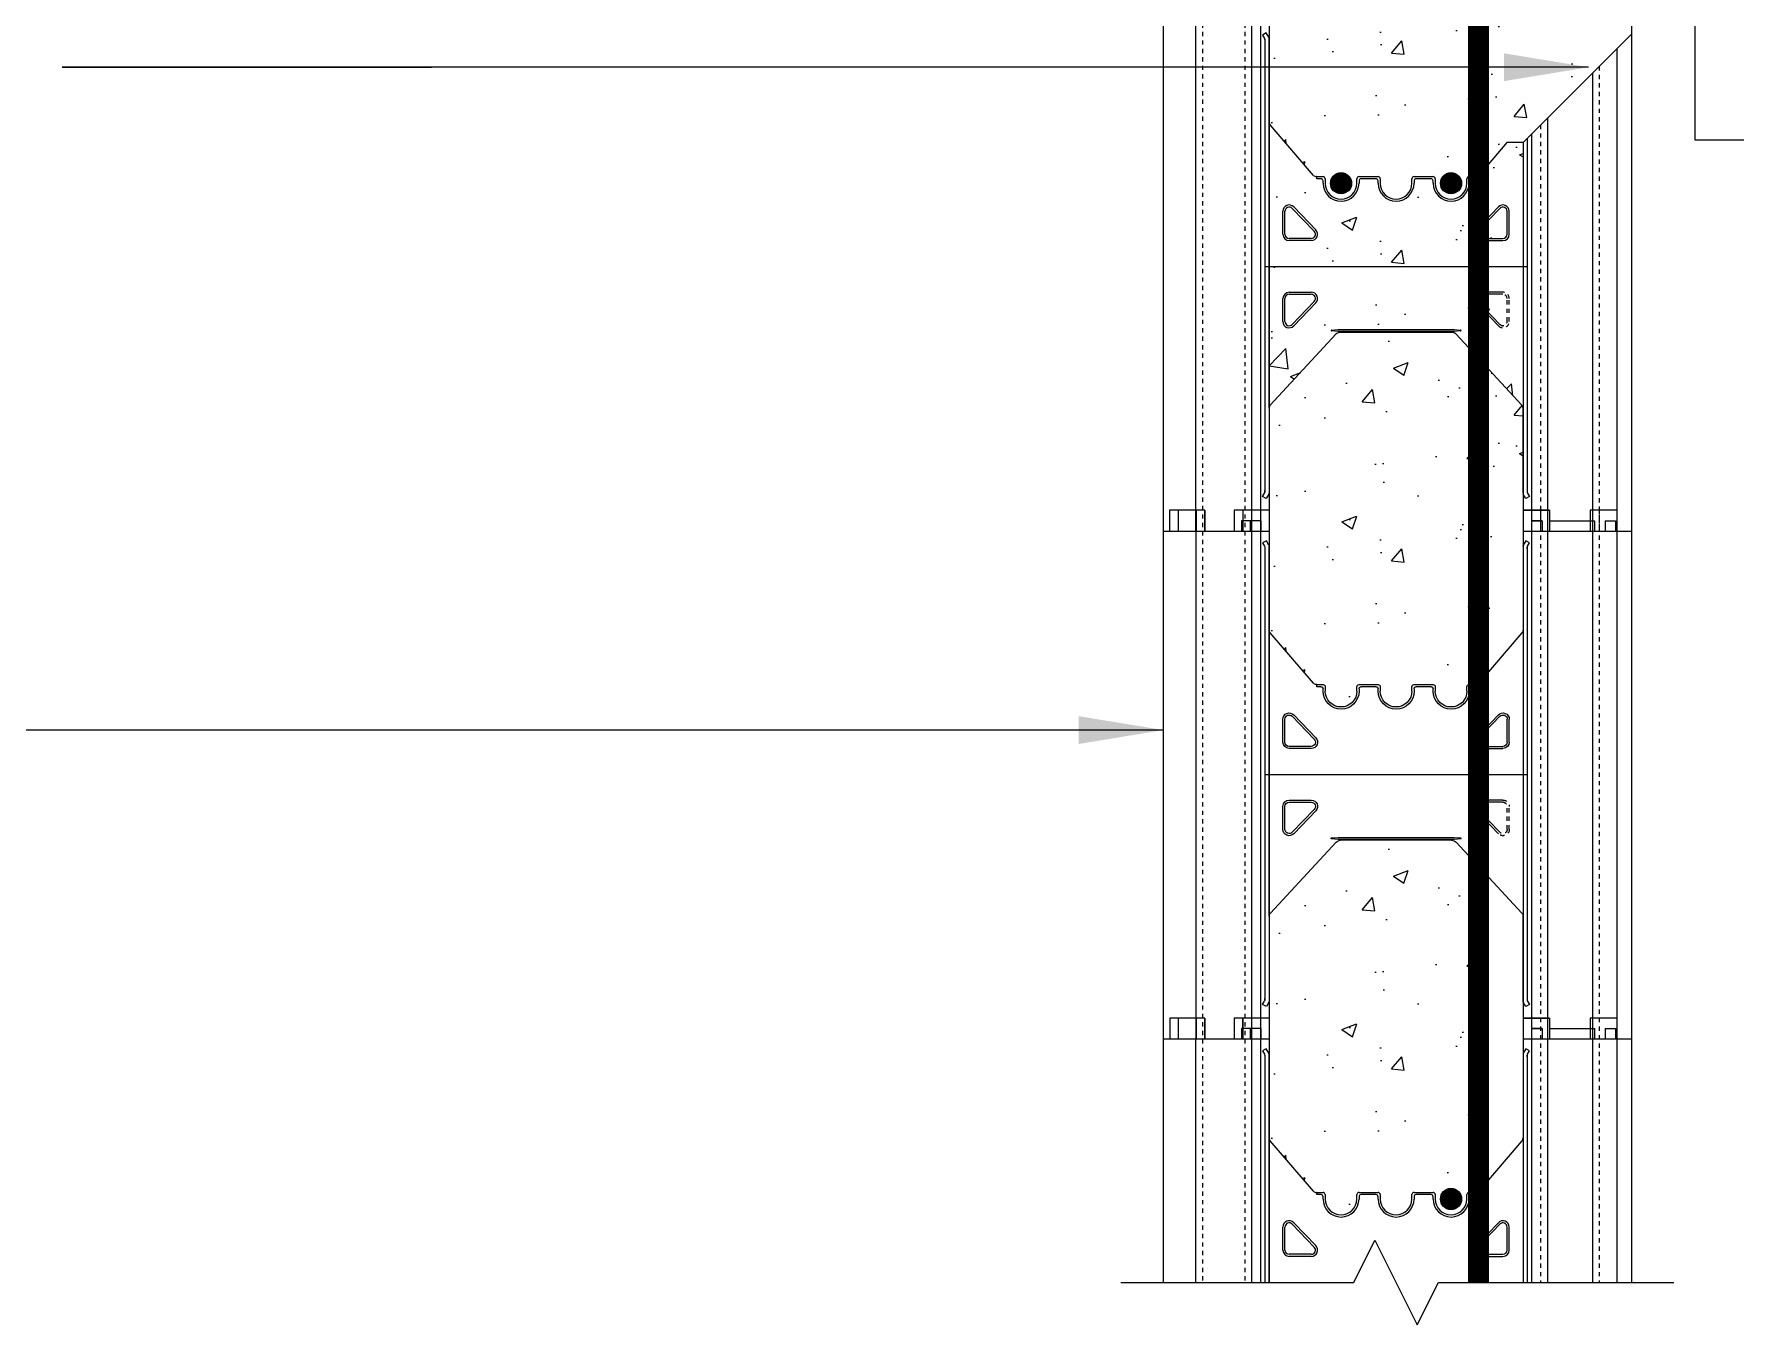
# Model space of a CAD drawing. Header units: inches. Extents: x 180 to 318, y -81 to 49.
# Drawn here: x 215.26 to 255.47, y -81.06 to -50.56 of the extents above; entities that cross this region are included whole.
import ezdxf

# ---------------------------------------------------------------- set-up
doc = ezdxf.new("R2010")
doc.units = ezdxf.units.IN
doc.header["$MEASUREMENT"] = 0
doc.linetypes.add('DASHED2', pattern=[0.375, 0.25, -0.125])
for name, color, linetype in [('LAYER 12', 12, 'Continuous'), ('LAYER 13', 13, 'Continuous'), ('LAYER 3', 3, 'Continuous'), ('LAYER 5', 5, 'Continuous'), ('LAYER 8', 8, 'Continuous')]:
    doc.layers.add(name, color=color, linetype=linetype)
doc.styles.add('NOTES', font='simplex.shx', dxfattribs={"height": 1})
doc.dimstyles.new('DIM-16', dxfattribs={"dimscale": 16, "dimtxt": 0.09375, "dimasz": 0.125, "dimexe": 0.1875, "dimexo": 0.0625, "dimgap": 0.0625, "dimtad": 0, "dimtih": 1, "dimtoh": 1, "dimdec": 4, "dimzin": 3, "dimdsep": 46, "dimlunit": 4, "dimtxsty": 'NOTES', "dimcen": 0.0625, "dimclrt": 4, "dimadec": 0, "dimazin": 0, "dimtfac": 1, "dimtdec": 4, "dimtofl": 0, "dimtmove": 0, "dimatfit": 3, "dimfxl": 1, "dimfrac": 2, "dimtolj": 1, "dimtzin": 0, "dimarcsym": 0})

# ---------------------------------------------------------------- blocks, each defined once
blk = doc.blocks.new('A$C01DD0D20')
at = {"layer": 'LAYER 12'}
for p, q in [((0.35, 12.5), (0.975, 12.5)), ((0.35, 12.5), (0.35, 0)), ((0.35, 12.5), (0.975, 12.5)), ((0.35, 12.5), (0.35, 12)), ((0.925, 12.5), (0.925, 0)), ((0.975, 12.5), (0.975, 12)), ((0.975, 12.5), (0.975, 12)), ((1.937, 12.5), (1.937, 12)), ((1.937, 12.5), (2.562, 12.5)), ((1.937, 12.5), (1.937, 12)), ((1.937, 12.5), (2.562, 12.5)), ((1.987, 12.5), (1.987, 0)), ((2.562, 12.5), (2.562, 12)), ((8.562, 12.5), (9.187, 12.5)), ((8.562, 12.5), (8.562, 12)), ((8.562, 12.5), (9.187, 12.5)), ((9.187, 12.5), (9.187, 12)), ((9.187, 12.5), (9.187, 12)), ((10.087, 12.5), (10.087, 12)), ((10.087, 12.5), (10.712, 12.5)), ((10.087, 12.5), (10.087, 12)), ((10.087, 12.5), (10.712, 12.5)), ((10.712, 12.5), (10.712, 12)), ((10.712, 12.5), (10.712, 12)), ((2.112, 12.25), (2.112, 12)), ((2.112, 12.25), (2.362, 12.25)), ((2.362, 12.25), (2.362, 0)), ((8.762, 12.25), (8.762, 0)), ((8.762, 12.25), (9.012, 12.25)), ((8.762, 12.25), (8.762, 12)), ((8.762, 12.25), (9.012, 12.25)), ((9.012, 12.25), (9.012, 12)), ((9.012, 12.25), (9.012, 12)), ((2.41, 11.727), (2.497, 11.777)), ((2.456, 11.648), (2.41, 11.727)), ((2.497, 11.777), (2.556, 11.675)), ((8.569, 11.675), (8.628, 11.777)), ((8.628, 11.777), (8.715, 11.727)), ((8.715, 11.727), (8.669, 11.648)), ((8.977, 12), (8.977, 0)), ((10.297, 12), (10.297, 0)), ((2.462, 11.625), (2.462, 0.927)), ((2.462, 11.586), (2.462, 11.623)), ((2.562, 11.65), (2.562, 9.67)), ((8.562, 9.67), (8.562, 11.65)), ((8.662, 11.625), (8.662, 0.927)), ((8.662, 11.623), (8.662, 11.586)), ((2.562, 9.67), (2.562, 2.909)), ((8.562, 2.909), (8.562, 9.67)), ((2.59, 9.601), (3.608, 8.411)), ((7.517, 8.411), (8.535, 9.601)), ((3.68, 8.38), (3.687, 8.38)), ((3.837, 8.38), (3.68, 8.38)), ((3.687, 8.38), (3.687, 8.33)), ((3.687, 8.33), (3.787, 8.33)), ((3.837, 8.28), (3.837, 8.225)), ((3.887, 8.225), (3.887, 8.33)), ((4.637, 8.33), (4.637, 8.225)), ((5.137, 8.38), (4.687, 8.38)), ((4.687, 8.225), (4.687, 8.28)), ((4.737, 8.33), (5.087, 8.33)), ((5.137, 8.28), (5.137, 8.225)), ((5.187, 8.225), (5.187, 8.33)), ((5.937, 8.33), (5.937, 8.225)), ((6.437, 8.38), (5.987, 8.38)), ((5.987, 8.225), (5.987, 8.28)), ((6.037, 8.33), (6.387, 8.33)), ((6.437, 8.28), (6.437, 8.225)), ((6.487, 8.225), (6.487, 8.33)), ((7.237, 8.33), (7.237, 8.225)), ((7.445, 8.38), (7.287, 8.38)), ((7.287, 8.225), (7.287, 8.28)), ((7.337, 8.33), (7.437, 8.33)), ((7.437, 8.33), (7.437, 8.38)), ((7.437, 8.38), (7.445, 8.38)), ((3.146, 7.665), (3.665, 7.124)), ((7.979, 7.665), (7.46, 7.124)), ((2.887, 7.02), (2.887, 7.561)), ((2.937, 7.02), (2.937, 7.561)), ((3.11, 7.63), (3.629, 7.089)), ((8.015, 7.63), (7.496, 7.089)), ((8.187, 7.02), (8.187, 7.561)), ((8.237, 7.02), (8.237, 7.561)), ((3.557, 6.92), (3.037, 6.92)), ((3.557, 6.87), (3.037, 6.87)), ((7.568, 6.92), (8.087, 6.92)), ((7.568, 6.87), (8.087, 6.87)), ((2.462, 6.25), (8.662, 6.25)), ((3.037, 5.65), (3.557, 5.65)), ((8.087, 5.65), (7.568, 5.65)), ((3.037, 5.6), (3.557, 5.6)), ((3.629, 5.431), (3.11, 4.89)), ((3.665, 5.396), (3.146, 4.855)), ((7.46, 5.396), (7.979, 4.855)), ((7.496, 5.431), (8.015, 4.89)), ((8.087, 5.6), (7.568, 5.6)), ((8.187, 4.959), (8.187, 5.5)), ((8.237, 4.959), (8.237, 5.5)), ((2.592, 2.979), (4.144, 4.656)), ((4.192, 4.77), (4.036, 4.755)), ((4.036, 4.735), (4.192, 4.72)), ((5.562, 4.77), (4.192, 4.77)), ((4.192, 4.72), (5.562, 4.72)), ((4.25, 4.7), (5.562, 4.7)), ((6.933, 4.77), (5.562, 4.77)), ((5.562, 4.72), (6.933, 4.72)), ((5.562, 4.7), (6.875, 4.7)), ((7.089, 4.755), (6.933, 4.77)), ((6.933, 4.72), (7.089, 4.735)), ((6.981, 4.656), (8.533, 2.979)), ((2.562, 0.9), (2.562, 2.909)), ((8.562, 2.909), (8.562, 0.9)), ((2.456, 0.902), (2.41, 0.823)), ((2.41, 0.823), (2.497, 0.773)), ((2.462, 0.964), (2.462, 0.927)), ((2.497, 0.773), (2.556, 0.875)), ((8.569, 0.875), (8.628, 0.773)), ((8.628, 0.773), (8.715, 0.823)), ((8.662, 0.927), (8.662, 0.964)), ((8.715, 0.823), (8.669, 0.902)), ((0.35, 0.5), (0.975, 0.5)), ((0.35, 0.5), (0.975, 0.5)), ((0.35, 0.5), (0.35, 0)), ((0.35, 0.5), (0.975, 0.5)), ((0.35, 0.5), (0.35, 0)), ((0.35, 0.5), (0.975, 0.5)), ((0.35, 0.5), (0.975, 0.5)), ((0.35, 0.5), (0.975, 0.5)), ((0.35, 0.5), (0.975, 0.5)), ((0.35, 0.5), (0.35, 0)), ((0.35, 0.5), (0.975, 0.5)), ((0.35, 0.5), (0.35, 0)), ((0.35, 0.5), (0.975, 0.5)), ((0.35, 0.5), (0.975, 0.5)), ((0.35, 0.5), (0.975, 0.5)), ((0.35, 0.5), (0.975, 0.5)), ((0.35, 0.5), (0.35, 0)), ((0.35, 0.5), (0.975, 0.5)), ((0.35, 0.5), (0.975, 0.5)), ((0.35, 0.5), (0.975, 0.5)), ((0.35, 0.5), (0.975, 0.5)), ((0.35, 0.5), (0.35, 0)), ((0.35, 0.5), (0.975, 0.5)), ((0.35, 0.5), (0.975, 0.5)), ((0.35, 0.5), (0.975, 0.5)), ((0.35, 0.5), (0.35, 0)), ((0.35, 0.5), (0.975, 0.5)), ((0.35, 0.5), (0.35, 0)), ((0.35, 0.5), (0.35, 0)), ((0.975, 0.5), (0.975, 0)), ((0.975, 0.5), (0.975, 0)), ((0.975, 0.5), (0.975, 0)), ((0.975, 0.5), (0.975, 0)), ((0.975, 0.5), (0.975, 0)), ((0.975, 0.5), (0.975, 0)), ((0.975, 0.5), (0.975, 0)), ((0.975, 0.5), (0.975, 0)), ((0.975, 0.5), (0.975, 0)), ((0.975, 0.5), (0.975, 0)), ((0.975, 0.5), (0.975, 0)), ((0.975, 0.5), (0.975, 0)), ((0.975, 0.5), (0.975, 0)), ((0.975, 0.5), (0.975, 0)), ((0.975, 0.5), (0.975, 0)), ((0.975, 0.5), (0.975, 0)), ((0.975, 0.5), (0.975, 0)), ((0.975, 0.5), (0.975, 0)), ((0.975, 0.5), (0.975, 0)), ((0.975, 0.5), (0.975, 0)), ((1.937, 0.5), (1.937, 0)), ((1.937, 0.5), (2.562, 0.5)), ((1.937, 0.5), (1.937, 0)), ((1.937, 0.5), (2.562, 0.5)), ((1.937, 0.5), (1.937, 0)), ((1.937, 0.5), (2.562, 0.5)), ((1.937, 0.5), (1.937, 0)), ((1.937, 0.5), (2.562, 0.5)), ((1.937, 0.5), (1.937, 0)), ((1.937, 0.5), (2.562, 0.5)), ((1.937, 0.5), (1.937, 0)), ((1.937, 0.5), (2.562, 0.5)), ((1.937, 0.5), (1.937, 0)), ((1.937, 0.5), (2.562, 0.5)), ((1.937, 0.5), (1.937, 0)), ((2.562, 0.5), (1.937, 0.5)), ((1.937, 0.5), (1.937, 0)), ((1.937, 0.5), (2.562, 0.5)), ((1.937, 0.5), (1.937, 0)), ((1.937, 0.5), (2.562, 0.5)), ((1.937, 0.5), (1.937, 0)), ((1.937, 0.5), (2.562, 0.5)), ((1.937, 0.5), (1.937, 0)), ((1.937, 0.5), (2.562, 0.5)), ((1.937, 0.5), (1.937, 0)), ((1.937, 0.5), (2.562, 0.5)), ((1.937, 0.5), (1.937, 0)), ((1.937, 0.5), (2.562, 0.5)), ((1.937, 0.5), (1.937, 0)), ((1.937, 0.5), (2.562, 0.5)), ((1.937, 0.5), (1.937, 0)), ((1.937, 0.5), (2.562, 0.5)), ((1.937, 0.5), (1.937, 0)), ((1.937, 0.5), (2.562, 0.5)), ((1.937, 0.5), (1.937, 0)), ((1.937, 0.5), (2.562, 0.5)), ((1.937, 0.5), (1.937, 0)), ((2.562, 0.5), (1.937, 0.5)), ((1.937, 0.5), (1.937, 0)), ((1.937, 0.5), (2.562, 0.5)), ((1.937, 0.5), (1.937, 0)), ((1.937, 0.5), (2.562, 0.5)), ((1.937, 0.5), (1.937, 0)), ((2.562, 0.5), (1.937, 0.5)), ((1.937, 0.5), (1.937, 0)), ((1.937, 0.5), (2.562, 0.5)), ((2.562, 0.5), (2.562, 0)), ((2.562, 0.5), (2.562, 0)), ((2.562, 0.5), (2.562, 0)), ((2.562, 0.5), (2.562, 0)), ((2.562, 0.5), (2.562, 0)), ((2.562, 0.5), (2.562, 0)), ((2.562, 0.5), (2.562, 0)), ((2.562, 0.5), (2.562, 0)), ((2.562, 0.5), (2.562, 0)), ((2.562, 0.5), (2.562, 0)), ((2.562, 0.5), (2.562, 0)), ((8.562, 0.5), (9.183, 0.5)), ((8.562, 0.5), (9.183, 0.5)), ((8.562, 0.5), (9.183, 0.5)), ((8.762, 0.5), (8.762, 0)), ((8.762, 0.5), (9.387, 0.5)), ((9.183, 0.5), (9.183, 0)), ((9.183, 0.5), (9.183, 0)), ((9.183, 0.5), (9.183, 0)), ((9.387, 0.5), (9.387, 0)), ((10.083, 0.5), (10.083, 0)), ((10.083, 0.5), (10.708, 0.5)), ((10.083, 0.5), (10.083, 0)), ((10.083, 0.5), (10.708, 0.5)), ((10.083, 0.5), (10.083, 0)), ((10.083, 0.5), (10.708, 0.5)), ((10.287, 0.5), (10.287, 0)), ((10.287, 0.5), (10.912, 0.5)), ((10.708, 0.5), (10.708, 0)), ((10.708, 0.5), (10.708, 0)), ((10.708, 0.5), (10.708, 0)), ((10.912, 0.5), (10.912, 0)), ((0.375, 0.25), (0.375, 0)), ((0.625, 0.25), (0.375, 0.25)), ((0.375, 0.25), (0.375, 0)), ((0.625, 0.25), (0.375, 0.25)), ((0.375, 0.25), (0.375, 0)), ((0.625, 0.25), (0.375, 0.25)), ((0.625, 0.25), (0.625, 0)), ((0.625, 0.25), (0.625, 0)), ((0.625, 0.25), (0.625, 0)), ((1.937, 0.25), (0.875, 0.25)), ((0.875, 0.25), (0.875, 0)), ((1.937, 0.25), (0.875, 0.25)), ((0.875, 0.25), (0.875, 0)), ((1.937, 0.25), (0.875, 0.25)), ((0.875, 0.25), (0.875, 0)), ((2.112, 0.25), (2.112, 0)), ((2.112, 0.25), (2.362, 0.25)), ((2.112, 0.25), (2.112, 0)), ((2.112, 0.25), (2.362, 0.25)), ((2.112, 0.25), (2.112, 0)), ((2.112, 0.25), (2.362, 0.25)), ((2.112, 0.25), (2.112, 0)), ((2.362, 0.25), (2.112, 0.25)), ((2.112, 0.25), (2.112, 0)), ((2.112, 0.25), (2.362, 0.25)), ((2.112, 0.25), (2.112, 0)), ((2.112, 0.25), (2.362, 0.25)), ((2.112, 0.25), (2.112, 0)), ((2.112, 0.25), (2.362, 0.25)), ((2.112, 0.25), (2.112, 0)), ((2.112, 0.25), (2.362, 0.25)), ((2.112, 0.25), (2.112, 0)), ((2.112, 0.25), (2.362, 0.25)), ((2.112, 0.25), (2.112, 0)), ((2.362, 0.25), (2.112, 0.25)), ((2.112, 0.25), (2.112, 0)), ((2.112, 0.25), (2.362, 0.25)), ((2.112, 0.25), (2.112, 0)), ((2.362, 0.25), (2.112, 0.25)), ((2.362, 0.25), (2.362, 0)), ((2.362, 0.25), (2.362, 0)), ((2.362, 0.25), (2.362, 0)), ((8.758, 0.25), (8.758, 0)), ((8.758, 0.25), (9.008, 0.25)), ((8.758, 0.25), (9.008, 0.25)), ((8.758, 0.25), (8.758, 0)), ((8.758, 0.25), (9.008, 0.25)), ((8.962, 0.25), (9.212, 0.25)), ((9.008, 0.25), (9.008, 0)), ((9.008, 0.25), (9.008, 0)), ((9.008, 0.25), (9.008, 0)), ((9.212, 0.25), (9.212, 0))]:
    blk.add_line(p, q, dxfattribs=at)
at = {"layer": 'LAYER 12', "linetype": 'DASHED2', "ltscale": 0.15}
for p, q in [((0.765, 12.5), (0.765, 0)), ((2.147, 12.5), (2.147, 0)), ((9.137, 12), (9.137, 0)), ((10.137, 12), (10.137, 0)), ((2.887, 4.959), (2.887, 5.5)), ((2.937, 4.959), (2.937, 5.5))]:
    blk.add_line(p, q, dxfattribs=at)
at = {"layer": 'LAYER 12'}
for centre, radius, start, end in [((2.512, 11.65), 0.05, 0, 30), ((8.612, 11.65), 0.05, 150, 180), ((2.412, 11.623), 0.05, 0, 30), ((8.712, 11.623), 0.05, 150, 180), ((2.662, 9.67), 0.1, 180, 223.8309), ((8.462, 9.67), 0.1, 316.1691, 360), ((3.68, 8.48), 0.1, 223.8309, 270), ((3.787, 8.28), 0.05, 360, 90), ((3.837, 8.33), 0.05, 0, 90), ((4.262, 8.225), 0.425, 180, 360), ((4.262, 8.225), 0.375, 180, 0), ((4.687, 8.33), 0.05, 90, 180), ((4.737, 8.28), 0.05, 90, 180), ((5.087, 8.28), 0.05, 360, 90), ((5.137, 8.33), 0.05, 0, 90), ((5.562, 8.225), 0.425, 180, 270), ((5.562, 8.225), 0.375, 180, 270), ((5.562, 8.225), 0.425, 270, 0), ((5.562, 8.225), 0.375, 270, 0), ((5.987, 8.33), 0.05, 90, 180), ((6.037, 8.28), 0.05, 90, 180), ((6.387, 8.28), 0.05, 0, 90), ((6.437, 8.33), 0.05, 0, 90), ((6.862, 8.225), 0.425, 180, 0), ((6.862, 8.225), 0.375, 180, 0), ((7.287, 8.33), 0.05, 90, 180), ((7.337, 8.28), 0.05, 90, 180), ((7.445, 8.48), 0.1, 270, 316.1691), ((3.037, 7.561), 0.15, 43.8309, 180), ((3.037, 7.561), 0.1, 43.8309, 180), ((8.087, 7.561), 0.15, 0, 136.1691), ((8.087, 7.561), 0.1, 0, 136.1691), ((3.037, 7.02), 0.15, 180, 270), ((3.037, 7.02), 0.1, 180, 270), ((3.557, 7.02), 0.15, 270, 43.8309), ((3.557, 7.02), 0.1, 270, 43.8309), ((7.568, 7.02), 0.15, 136.1691, 270), ((7.568, 7.02), 0.1, 136.1691, 270), ((8.087, 7.02), 0.15, 270, 0), ((8.087, 7.02), 0.1, 270, 360), ((3.557, 5.5), 0.15, 316.1691, 90), ((7.568, 5.5), 0.15, 90, 223.8309), ((8.087, 5.5), 0.15, 360, 90), ((3.557, 5.5), 0.1, 316.1691, 90), ((7.568, 5.5), 0.1, 90, 223.8309), ((8.087, 5.5), 0.1, 0, 90), ((8.087, 4.959), 0.15, 223.8309, 360), ((8.087, 4.959), 0.1, 223.8309, 0), ((4.037, 4.745), 0.01, 97.4099, 262.5901), ((4.25, 4.55), 0.15, 90, 135), ((6.875, 4.55), 0.15, 45, 90), ((7.088, 4.745), 0.01, 277.4099, 82.5901), ((2.662, 2.909), 0.1, 135, 180), ((8.462, 2.909), 0.1, 360, 45), ((2.412, 0.927), 0.05, 330, 360), ((2.512, 0.9), 0.05, 330, 360), ((8.612, 0.9), 0.05, 180, 210), ((8.712, 0.927), 0.05, 180, 210)]:
    blk.add_arc(centre, radius, start, end, dxfattribs=at)
at = {"layer": 'LAYER 12', "linetype": 'DASHED2', "ltscale": 0.15}
for centre, radius, start, end in [((3.037, 5.5), 0.15, 90, 180), ((3.037, 5.5), 0.1, 90, 180), ((3.037, 4.959), 0.15, 180, 316.1691), ((3.037, 4.959), 0.1, 180, 316.1691)]:
    blk.add_arc(centre, radius, start, end, dxfattribs=at)
at = {"layer": 'LAYER 5'}
for p, q in [((2.562, 12.5), (2.562, 0)), ((8.562, 12.5), (8.562, 0)), ((0, 12), (0, 0)), ((0, 12), (2.562, 12)), ((8.562, 12), (11.062, 12)), ((11.062, 12), (11.062, 0)), ((0, 0), (2.562, 0)), ((8.562, 0), (11.062, 0))]:
    blk.add_line(p, q, dxfattribs=at)

msp = doc.modelspace()

# ---------------------------------------------------------------- hatches: boundary and pattern name
at = {"layer": 'LAYER 13'}
h = msp.add_hatch(dxfattribs=at)
h.set_pattern_fill('AR-CONC', color=256, scale=0.5, style=0)
h.set_pattern_definition([(50, (244.437, -59.402), (3.5863, -0.31376), [0.375, -4.125]), (355, (244.437, -59.402), (-0.69376, 3.76096), [0.3, -3.3]), (100.451, (244.736, -59.428), (2.89255, 3.4472), [0.3187, -3.5057]), (46.184, (244.437, -58.402), (5.3362, -0.8276), [0.5625, -6.1875]), (96.636, (244.882, -58.471), (4.6733, 4.8706), [0.47805, -5.2586]), (351.184, (244.437, -58.402), (4.6733, 4.8706), [0.45, -4.95]), (21, (244.937, -58.652), (2.98454, -2.0131), [0.375, -4.125]), (326, (244.937, -58.652), (1.2166, 3.62575), [0.3, -3.3]), (71.451, (245.186, -58.8196), (4.2011, 1.61265), [0.3187, -3.5057]), (37.5, (244.4371, -59.4019), (0.0608, 1.66447), [0, -3.26, 0, -3.35, 0, -3.3125]), (7.5, (244.4371, -59.4019), (1.31535, 1.97206), [0, -1.91, 0, -3.185, 0, -1.2625]), (327.5, (243.3221, -59.4019), (2.66911, -0.112774), [0, -1.25, 0, -3.9, 0, -5.175]), (317.5, (242.8221, -59.4019), (2.91593, 0.50052), [0, -1.625, 0, -2.59, 0, -3.675])])
h.paths.add_polyline_path([(244.461, -35.337, 0.178873), (244.437, -35.402), (244.437, -37.41), (244.437, -38.31), (244.437, -50.31), (244.437, -52.64, 0.193615), (244.465, -52.709), (245.483, -53.9, 0.223528), (245.562, -53.93), (245.562, -53.93), (245.712, -53.93, -0.414214), (245.762, -53.98), (245.762, -54.085, 1), (246.512, -54.085), (246.512, -53.98, -0.414214), (246.562, -53.93), (247.012, -53.93, -0.414214), (247.062, -53.98), (247.062, -54.085, 0.414214), (247.437, -54.46, 0.414214), (247.812, -54.085), (247.812, -53.98, -0.414214), (247.862, -53.93), (248.312, -53.93, -0.414214), (248.362, -53.98), (248.362, -54.085, 1), (249.112, -54.085), (249.112, -53.98, -0.414214), (249.162, -53.93), (249.319, -53.93, 0.187817), (249.387, -53.904), (249.387, -48.123), (247.384, -48.123), (247.384, -47.498), (249.387, -47.498), (249.387, -42.123), (247.384, -42.123), (247.384, -41.498), (249.387, -41.498), (249.387, -34.228), (248.856, -33.654, 0.198912), (248.75, -33.61), (247.437, -33.61), (246.124, -33.61, 0.219107), (246.01, -33.663)], flags=17)
h.paths.add_polyline_path([(246.387, -54.085, -1), (245.887, -54.085, -1)], flags=16)
h.paths.add_polyline_path([(248.987, -54.085, -1), (248.487, -54.085, -1)], flags=16)
h.paths.add_polyline_path([(253, -39.06), (253, -38.31), (249.387, -38.31), (249.387, -40.87), (252.947, -41.498), (253, -41.498)], flags=17)
h.paths.add_polyline_path([(250.437, -35.748), (250.437, -35.402, 0.198912), (250.408, -35.331), (249.387, -34.228), (249.387, -38.31), (253, -38.31)], flags=17)
h.paths.add_polyline_path([(253, -50.56), (253, -50.31), (253, -48.123), (247.384, -48.123), (247.384, -47.498), (253, -47.498), (253, -42.123), (247.384, -42.123), (247.384, -41.498), (253, -41.498), (253, -38.31), (250.437, -35.748), (250.437, -35.402, 0.198912), (250.408, -35.331), (248.856, -33.654, 0.198912), (248.75, -33.61), (247.437, -33.59), (246.124, -33.61, 0.219107), (246.01, -33.663), (244.461, -35.337, 0.178873), (244.437, -35.402), (244.437, -38.31), (244.437, -50.31), (244.437, -59.402, -0.178873), (244.461, -59.337), (246.01, -57.663, -0.219107), (246.124, -57.61), (246.067, -57.59), (245.911, -57.575, -0.908036), (245.911, -57.556), (246.067, -57.54), (247.437, -57.54), (248.807, -57.54), (248.963, -57.555, -0.908036), (248.963, -57.575), (248.807, -57.59), (248.75, -57.61, -0.198912), (248.856, -57.654), (250.408, -59.331, -0.198912), (250.437, -59.402), (250.437, -53.123)])
h.paths.add_polyline_path([(249.312, -53.93), (249.312, -53.98), (249.212, -53.98, 0.414214), (249.162, -54.03), (249.162, -54.085, -1), (248.312, -54.085), (248.312, -54.03, 0.414214), (248.262, -53.98), (247.912, -53.98, 0.414214), (247.862, -54.03), (247.862, -54.085, -0.414214), (247.437, -54.51, -0.414214), (247.012, -54.085), (247.012, -54.03, 0.414214), (246.962, -53.98), (246.612, -53.98, 0.414214), (246.562, -54.03), (246.562, -54.085, -1), (245.712, -54.085), (245.712, -54.03, 0.414214), (245.662, -53.98), (245.562, -53.98), (245.562, -53.93), (245.712, -53.93, -0.414214), (245.762, -53.98), (245.762, -54.085, 1), (246.512, -54.085), (246.512, -53.98, -0.414214), (246.562, -53.93), (247.012, -53.93, -0.414214), (247.062, -53.98), (247.062, -54.085, 0.414214), (247.437, -54.46, 0.414214), (247.812, -54.085), (247.812, -53.98, -0.414214), (247.862, -53.93), (248.312, -53.93, -0.414214), (248.362, -53.98), (248.362, -54.085, 1), (249.112, -54.085), (249.112, -53.98, -0.414214), (249.162, -53.93)], flags=16)
h.paths.add_polyline_path([(250.112, -54.749), (250.112, -55.29, -0.414214), (249.962, -55.44), (249.443, -55.44, -0.660825), (249.335, -55.187), (249.854, -54.646, -0.675583)], flags=16)
h.paths.add_polyline_path([(250.062, -54.749), (250.062, -55.29, -0.414214), (249.962, -55.39), (249.443, -55.39, -0.660825), (249.371, -55.221), (249.89, -54.68, -0.675583)], flags=0)
h.paths.add_polyline_path([(250.112, -56.81), (250.112, -57.351, -0.675583), (249.854, -57.455), (249.335, -56.914, -0.660825), (249.443, -56.66), (249.962, -56.66, -0.414214)], flags=16)
h.paths.add_polyline_path([(250.062, -56.81), (250.062, -57.351, -0.675583), (249.89, -57.421), (249.371, -56.88, -0.660825), (249.443, -56.71), (249.962, -56.71, -0.414214)], flags=0)
h.paths.add_polyline_path([(245.54, -55.187, -0.660825), (245.432, -55.44), (244.912, -55.44, -0.414214), (244.762, -55.29), (244.762, -54.749, -0.675583), (245.02, -54.646)], flags=16)
h.paths.add_polyline_path([(245.504, -55.221, -0.660825), (245.432, -55.39), (244.912, -55.39, -0.414214), (244.812, -55.29), (244.812, -54.749, -0.675583), (244.984, -54.68)], flags=0)
h.paths.add_polyline_path([(245.54, -56.914), (245.02, -57.455, -0.675583), (244.762, -57.351), (244.762, -56.81, -0.414214), (244.912, -56.66), (245.432, -56.66, -0.660825)], flags=16)
h.paths.add_polyline_path([(245.504, -56.88), (244.984, -57.421, -0.675583), (244.812, -57.351), (244.812, -56.81, -0.414214), (244.912, -56.71), (245.432, -56.71, -0.660825)], flags=0)
h = msp.add_hatch(dxfattribs=at)
h.set_pattern_fill('AR-CONC', color=256, scale=0.5, style=0)
h.set_pattern_definition([(50, (244.437, -54.4604), (3.5863, -0.31376), [0.375, -4.125]), (355, (244.437, -54.4604), (-0.69376, 3.76096), [0.3, -3.3]), (100.451, (244.736, -54.4866), (2.89255, 3.4472), [0.3187, -3.5057]), (46.184, (244.437, -53.4604), (5.3362, -0.8276), [0.5625, -6.1875]), (96.636, (244.882, -53.5294), (4.6733, 4.8706), [0.478, -5.2586]), (351.184, (244.437, -53.4604), (4.6733, 4.8706), [0.45, -4.95]), (21, (244.937, -53.7104), (2.98454, -2.0131), [0.375, -4.125]), (326, (244.937, -53.7104), (1.2166, 3.62575), [0.3, -3.3]), (71.451, (245.186, -53.8782), (4.2011, 1.61265), [0.3187, -3.5057]), (37.5, (244.4371, -54.4604), (0.0608, 1.66447), [0, -3.26, 0, -3.35, 0, -3.3125]), (7.5, (244.4371, -54.4604), (1.31535, 1.97206), [0, -1.91, 0, -3.185, 0, -1.2625]), (327.5, (243.3221, -54.4604), (2.66911, -0.112774), [0, -1.25, 0, -3.9, 0, -5.175]), (317.5, (242.8221, -54.4604), (2.91593, 0.50052), [0, -1.625, 0, -2.59, 0, -3.675])])
h.paths.add_polyline_path([(249.387, -34.228), (248.856, -33.654, 0.198912), (248.75, -33.61), (247.437, -33.61), (246.124, -33.61, 0.219107), (246.01, -33.663), (244.461, -35.337, 0.178873), (244.437, -35.402), (244.437, -37.41), (244.437, -38.31), (244.437, -50.31), (244.437, -52.64, 0.193615), (244.465, -52.709), (245.483, -53.9, 0.223528), (245.562, -53.93), (245.562, -53.93), (245.712, -53.93, -0.414214), (245.762, -53.98), (245.762, -54.085, 1), (246.512, -54.085), (246.512, -53.98, -0.414214), (246.562, -53.93), (247.012, -53.93, -0.414214), (247.062, -53.98), (247.062, -54.085, 0.414214), (247.437, -54.46, 0.414214), (247.812, -54.085), (247.812, -53.98, -0.414214), (247.862, -53.93), (248.312, -53.93, -0.414214), (248.362, -53.98), (248.362, -54.085, 1), (249.112, -54.085), (249.112, -53.98, -0.414214), (249.162, -53.93), (249.319, -53.93, 0.187817), (249.387, -53.904), (249.387, -48.123), (247.384, -48.123), (247.384, -47.498), (249.387, -47.498), (249.387, -42.123), (247.384, -42.123), (247.384, -41.498), (249.387, -41.498)])
h.paths.add_polyline_path([(248.987, -54.085, -1), (248.487, -54.085, -1)], flags=16)
h.paths.add_polyline_path([(246.387, -54.085, -1), (245.887, -54.085, -1)], flags=16)
h = msp.add_hatch(dxfattribs=at)
h.set_pattern_fill('AR-CONC', color=256, scale=0.5, style=0)
h.set_pattern_definition([(50, (244.437, -66.4604), (3.5863, -0.3138), [0.375, -4.125]), (355, (244.437, -66.4604), (-0.6938, 3.761), [0.3, -3.3]), (100.45, (244.736, -66.4866), (2.8925, 3.4472), [0.3187, -3.5057]), (46.184, (244.437, -65.4604), (5.3362, -0.8276), [0.5625, -6.1875]), (96.636, (244.882, -65.5294), (4.6733, 4.8706), [0.478, -5.2586]), (351.184, (244.437, -65.4604), (4.6733, 4.8706), [0.45, -4.95]), (21, (244.937, -65.7104), (2.9845, -2.0131), [0.375, -4.125]), (326, (244.937, -65.7104), (1.2166, 3.6258), [0.3, -3.3]), (71.45, (245.186, -65.8782), (4.2011, 1.6127), [0.3187, -3.5057]), (37.5, (244.4371, -66.4604), (0.0608, 1.66447), [0, -3.26, 0, -3.35, 0, -3.3125]), (7.5, (244.4371, -66.4604), (1.31535, 1.97206), [0, -1.91, 0, -3.185, 0, -1.2625]), (327.5, (243.3221, -66.4604), (2.66911, -0.11277), [0, -1.25, 0, -3.9, 0, -5.175]), (317.5, (242.8221, -66.4604), (2.91593, 0.50052), [0, -1.625, 0, -2.59, 0, -3.675])])
h.paths.add_polyline_path([(250.437, -59.402, 0.198912), (250.408, -59.331), (248.856, -57.654, 0.198912), (248.75, -57.61), (247.437, -57.61), (246.124, -57.61, 0.219107), (246.01, -57.663), (244.461, -59.337, 0.178873), (244.437, -59.402), (244.437, -61.41), (244.437, -62.31), (244.437, -64.64, 0.193615), (244.465, -64.709), (245.483, -65.9, 0.223528), (245.562, -65.93), (245.562, -65.93), (245.712, -65.93, -0.414214), (245.762, -65.98), (245.762, -66.085, 1), (246.512, -66.085), (246.512, -65.98, -0.414214), (246.562, -65.93), (247.012, -65.93, -0.414214), (247.062, -65.98), (247.062, -66.085, 0.414214), (247.437, -66.46, 0.414214), (247.812, -66.085), (247.812, -65.98, -0.414214), (247.862, -65.93), (248.312, -65.93, -0.414214), (248.362, -65.98), (248.362, -66.085, 1), (249.112, -66.085), (249.112, -65.98, -0.414214), (249.162, -65.93), (249.319, -65.93, 0.234415), (249.399, -65.891), (250.417, -64.701, 0.166899), (250.437, -64.639), (250.437, -61.81)])
h = msp.add_hatch(dxfattribs=at)
h.set_pattern_fill('AR-CONC', color=256, scale=0.5, style=0)
h.set_pattern_definition([(50, (244.437, -78.4604), (3.5863, -0.3138), [0.375, -4.125]), (355, (244.437, -78.4604), (-0.6938, 3.761), [0.3, -3.3]), (100.45, (244.736, -78.4866), (2.8925, 3.4472), [0.3187, -3.5057]), (46.184, (244.437, -77.4604), (5.3362, -0.8276), [0.5625, -6.1875]), (96.636, (244.882, -77.5294), (4.6733, 4.8706), [0.478, -5.2586]), (351.184, (244.437, -77.4604), (4.6733, 4.8706), [0.45, -4.95]), (21, (244.937, -77.7104), (2.9845, -2.0131), [0.375, -4.125]), (326, (244.937, -77.7104), (1.2166, 3.6258), [0.3, -3.3]), (71.45, (245.186, -77.8782), (4.2011, 1.6127), [0.3187, -3.5057]), (37.5, (244.4371, -78.4604), (0.0608, 1.66447), [0, -3.26, 0, -3.35, 0, -3.3125]), (7.5, (244.4371, -78.4604), (1.31535, 1.97206), [0, -1.91, 0, -3.185, 0, -1.2625]), (327.5, (243.3221, -78.4604), (2.66911, -0.11277), [0, -1.25, 0, -3.9, 0, -5.175]), (317.5, (242.8221, -78.4604), (2.91593, 0.50052), [0, -1.625, 0, -2.59, 0, -3.675])])
h.paths.add_polyline_path([(249.387, -70.228), (248.856, -69.654, 0.198912), (248.75, -69.61), (247.437, -69.59), (246.124, -69.61, 0.219107), (246.01, -69.663), (244.461, -71.337, 0.178873), (244.437, -71.402), (244.437, -74.31), (244.437, -76.64, 0.193615), (244.465, -76.709), (245.483, -77.9, 0.223528), (245.562, -77.93), (245.562, -77.93), (245.712, -77.93, -0.414214), (245.762, -77.98), (245.762, -78.085, 1), (246.512, -78.085), (246.512, -77.98, -0.414214), (246.562, -77.93), (247.012, -77.93, -0.414214), (247.062, -77.98), (247.062, -78.085, 0.414214), (247.437, -78.46, 0.414214), (247.812, -78.085), (247.812, -77.98, -0.414214), (247.862, -77.93), (248.312, -77.93, -0.414214), (248.362, -77.98), (248.362, -78.085, 1), (249.112, -78.085), (249.112, -77.98, -0.414214), (249.162, -77.93), (249.319, -77.93, 0.187817), (249.387, -77.904)])
h.paths.add_polyline_path([(248.987, -78.085, -1), (248.487, -78.085, -1)], flags=16)
at = {"layer": 'LAYER 8'}
for points in [[(246.387, -54.085, 1), (245.887, -54.085, 1)], [(248.987, -54.085, 1), (248.487, -54.085, 1)], [(248.987, -78.085, 1), (248.487, -78.085, 1)]]:
    msp.add_hatch(color=256, dxfattribs=at).paths.add_polyline_path(points)

# ---------------------------------------------------------------- linework, layer by layer
at = {"layer": 'LAYER 12'}
for p, q in [((244.237, -50.06), (244.237, -62.31)), ((242.702, -50.31), (242.702, -62.31)), ((244.022, -50.31), (244.022, -62.31)), ((244.371, -50.534), (244.285, -50.584)), ((244.285, -50.584), (244.33, -50.663)), ((244.43, -50.636), (244.371, -50.534)), ((244.437, -52.64), (244.437, -50.661)), ((244.337, -50.685), (244.337, -61.383)), ((244.337, -50.688), (244.337, -50.724)), ((252.65, -50.91), (252.65, -62.31)), ((252.075, -51.485), (252.075, -62.31)), ((244.437, -59.402), (244.437, -52.64)), ((251.012, -52.548), (251.012, -62.31)), ((245.483, -53.9), (244.465, -52.709)), ((250.537, -53.023), (250.537, -61.383)), ((250.637, -52.923), (250.637, -62.31)), ((250.056, -53.123), (249.392, -53.9)), ((250.437, -53.123), (250.056, -53.123)), ((245.562, -53.93), (245.555, -53.93)), ((245.555, -53.93), (245.712, -53.93)), ((245.562, -53.98), (245.562, -53.93)), ((245.662, -53.98), (245.562, -53.98)), ((245.712, -54.085), (245.712, -54.03)), ((245.762, -53.98), (245.762, -54.085)), ((246.512, -54.085), (246.512, -53.98)), ((246.562, -53.93), (247.012, -53.93)), ((246.562, -54.03), (246.562, -54.085)), ((246.962, -53.98), (246.612, -53.98)), ((247.012, -54.085), (247.012, -54.03)), ((247.062, -53.98), (247.062, -54.085)), ((247.812, -54.085), (247.812, -53.98)), ((247.862, -53.93), (248.312, -53.93)), ((247.862, -54.03), (247.862, -54.085)), ((248.262, -53.98), (247.912, -53.98)), ((248.312, -54.085), (248.312, -54.03)), ((248.362, -53.98), (248.362, -54.085)), ((249.112, -54.085), (249.112, -53.98)), ((249.162, -53.93), (249.319, -53.93)), ((249.162, -54.03), (249.162, -54.085)), ((249.312, -53.98), (249.212, -53.98)), ((249.319, -53.93), (249.312, -53.93)), ((249.312, -53.93), (249.312, -53.98)), ((244.984, -54.68), (245.504, -55.221)), ((245.02, -54.646), (245.54, -55.187)), ((249.854, -54.646), (249.335, -55.187)), ((249.89, -54.68), (249.371, -55.221)), ((244.762, -55.29), (244.762, -54.749)), ((244.812, -55.29), (244.812, -54.749)), ((250.062, -55.29), (250.062, -54.749)), ((250.112, -55.29), (250.112, -54.749)), ((245.432, -55.39), (244.912, -55.39)), ((245.432, -55.44), (244.912, -55.44)), ((249.443, -55.39), (249.962, -55.39)), ((249.443, -55.44), (249.962, -55.44)), ((250.537, -56.06), (244.337, -56.06)), ((244.912, -56.66), (245.432, -56.66)), ((249.962, -56.66), (249.443, -56.66)), ((244.762, -57.351), (244.762, -56.81)), ((244.812, -57.351), (244.812, -56.81)), ((244.912, -56.71), (245.432, -56.71)), ((245.504, -56.88), (244.984, -57.421)), ((245.54, -56.914), (245.02, -57.455)), ((249.335, -56.914), (249.854, -57.455)), ((249.371, -56.88), (249.89, -57.421)), ((249.962, -56.71), (249.443, -56.71)), ((246.018, -57.654), (244.466, -59.331)), ((245.911, -57.556), (246.067, -57.54)), ((246.067, -57.59), (245.911, -57.575)), ((246.067, -57.54), (247.437, -57.54)), ((247.437, -57.59), (246.067, -57.59)), ((247.437, -57.61), (246.124, -57.61)), ((247.437, -57.54), (248.807, -57.54)), ((248.807, -57.59), (247.437, -57.59)), ((248.75, -57.61), (247.437, -57.61)), ((248.807, -57.54), (248.963, -57.556)), ((248.963, -57.575), (248.807, -57.59)), ((250.408, -59.331), (248.856, -57.654)), ((244.437, -59.402), (244.437, -61.41)), ((250.437, -61.41), (250.437, -59.402)), ((244.285, -61.487), (244.33, -61.408)), ((244.371, -61.537), (244.285, -61.487)), ((244.337, -61.383), (244.337, -61.347)), ((244.43, -61.435), (244.371, -61.537)), ((250.503, -61.537), (250.444, -61.435)), ((250.59, -61.487), (250.503, -61.537)), ((250.537, -61.347), (250.537, -61.383)), ((250.544, -61.408), (250.59, -61.487)), ((242.087, -61.81), (242.087, -62.31)), ((242.712, -61.81), (242.087, -61.81)), ((242.291, -61.81), (242.291, -62.31)), ((242.916, -61.81), (242.291, -61.81)), ((242.291, -61.81), (242.291, -62.31)), ((242.916, -61.81), (242.291, -61.81)), ((242.291, -61.81), (242.291, -62.31)), ((242.916, -61.81), (242.291, -61.81)), ((242.712, -61.81), (242.712, -62.31)), ((242.916, -61.81), (242.916, -62.31)), ((242.916, -61.81), (242.916, -62.31)), ((242.916, -61.81), (242.916, -62.31)), ((243.612, -61.81), (243.612, -62.31)), ((244.237, -61.81), (243.612, -61.81)), ((243.816, -61.81), (243.816, -62.31)), ((244.437, -61.81), (243.816, -61.81)), ((243.816, -61.81), (243.816, -62.31)), ((244.437, -61.81), (243.816, -61.81)), ((243.816, -61.81), (243.816, -62.31)), ((244.437, -61.81), (243.816, -61.81)), ((244.237, -61.81), (244.237, -62.31)), ((251.062, -61.81), (250.437, -61.81)), ((250.437, -61.81), (250.437, -62.31)), ((251.062, -61.81), (250.437, -61.81)), ((250.437, -61.81), (250.437, -62.31)), ((251.062, -61.81), (250.437, -61.81)), ((251.062, -61.81), (250.437, -61.81)), ((251.062, -61.81), (250.437, -61.81)), ((251.062, -61.81), (250.437, -61.81)), ((250.437, -61.81), (250.437, -62.31)), ((251.062, -61.81), (250.437, -61.81)), ((250.437, -61.81), (250.437, -62.31)), ((250.437, -61.81), (251.062, -61.81)), ((250.437, -61.81), (250.437, -62.31)), ((251.062, -61.81), (250.437, -61.81)), ((251.062, -61.81), (250.437, -61.81)), ((251.062, -61.81), (250.437, -61.81)), ((251.062, -61.81), (250.437, -61.81)), ((250.437, -61.81), (250.437, -62.31)), ((251.062, -61.81), (250.437, -61.81)), ((251.062, -61.81), (250.437, -61.81)), ((251.062, -61.81), (250.437, -61.81)), ((251.062, -61.81), (250.437, -61.81)), ((250.437, -61.81), (250.437, -62.31)), ((251.062, -61.81), (250.437, -61.81)), ((251.062, -61.81), (250.437, -61.81)), ((250.437, -61.81), (250.437, -62.31)), ((250.437, -61.81), (251.062, -61.81)), ((251.062, -61.81), (250.437, -61.81)), ((250.437, -61.81), (250.437, -62.31)), ((251.062, -61.81), (250.437, -61.81)), ((250.437, -61.81), (250.437, -62.31)), ((250.437, -61.81), (251.062, -61.81)), ((250.437, -61.81), (250.437, -62.31)), ((251.062, -61.81), (250.437, -61.81)), ((251.062, -61.81), (251.062, -62.31)), ((251.062, -61.81), (251.062, -62.31)), ((251.062, -61.81), (251.062, -62.31)), ((251.062, -61.81), (251.062, -62.31)), ((251.062, -61.81), (251.062, -62.31)), ((251.062, -61.81), (251.062, -62.31)), ((251.062, -61.81), (251.062, -62.31)), ((251.062, -61.81), (251.062, -62.31)), ((251.062, -61.81), (251.062, -62.31)), ((251.062, -61.81), (251.062, -62.31)), ((251.062, -61.81), (251.062, -62.31)), ((251.062, -61.81), (251.062, -62.31)), ((251.062, -61.81), (251.062, -62.31)), ((251.062, -61.81), (251.062, -62.31)), ((251.062, -61.81), (251.062, -62.31)), ((251.062, -61.81), (251.062, -62.31)), ((251.062, -61.81), (251.062, -62.31)), ((251.062, -61.81), (251.062, -62.31)), ((251.062, -61.81), (251.062, -62.31)), ((251.062, -61.81), (251.062, -62.31)), ((251.062, -61.81), (251.062, -62.31)), ((251.062, -61.81), (251.062, -62.31)), ((251.062, -61.81), (251.062, -62.31)), ((252.65, -61.81), (252.025, -61.81)), ((252.025, -61.81), (252.025, -62.31)), ((252.65, -61.81), (252.025, -61.81)), ((252.025, -61.81), (252.025, -62.31)), ((252.65, -61.81), (252.025, -61.81)), ((252.025, -61.81), (252.025, -62.31)), ((252.65, -61.81), (252.025, -61.81)), ((252.025, -61.81), (252.025, -62.31)), ((252.65, -61.81), (252.025, -61.81)), ((252.025, -61.81), (252.025, -62.31)), ((252.65, -61.81), (252.025, -61.81)), ((252.025, -61.81), (252.025, -62.31)), ((252.65, -61.81), (252.025, -61.81)), ((252.025, -61.81), (252.025, -62.31)), ((252.65, -61.81), (252.025, -61.81)), ((252.025, -61.81), (252.025, -62.31)), ((252.65, -61.81), (252.025, -61.81)), ((252.025, -61.81), (252.025, -62.31)), ((252.65, -61.81), (252.025, -61.81)), ((252.025, -61.81), (252.025, -62.31)), ((252.65, -61.81), (252.025, -61.81)), ((252.025, -61.81), (252.025, -62.31)), ((252.65, -61.81), (252.025, -61.81)), ((252.025, -61.81), (252.025, -62.31)), ((252.65, -61.81), (252.025, -61.81)), ((252.025, -61.81), (252.025, -62.31)), ((252.65, -61.81), (252.025, -61.81)), ((252.025, -61.81), (252.025, -62.31)), ((252.65, -61.81), (252.025, -61.81)), ((252.025, -61.81), (252.025, -62.31)), ((252.65, -61.81), (252.025, -61.81)), ((252.025, -61.81), (252.025, -62.31)), ((252.65, -61.81), (252.025, -61.81)), ((252.025, -61.81), (252.025, -62.31)), ((252.65, -61.81), (252.025, -61.81)), ((252.025, -61.81), (252.025, -62.31)), ((252.65, -61.81), (252.025, -61.81)), ((252.025, -61.81), (252.025, -62.31)), ((252.65, -61.81), (252.025, -61.81)), ((252.025, -61.81), (252.025, -62.31)), ((252.65, -61.81), (252.65, -62.31)), ((252.65, -61.81), (252.65, -62.31)), ((252.65, -61.81), (252.65, -62.31)), ((252.65, -61.81), (252.65, -62.31)), ((252.65, -61.81), (252.65, -62.31)), ((252.65, -61.81), (252.65, -62.31)), ((252.65, -61.81), (252.65, -62.31)), ((252.65, -61.81), (252.65, -62.31)), ((252.65, -61.81), (252.65, -62.31)), ((243.787, -62.06), (243.787, -62.31)), ((244.037, -62.06), (243.787, -62.06)), ((243.991, -62.06), (243.991, -62.31)), ((244.241, -62.06), (243.991, -62.06)), ((243.991, -62.06), (243.991, -62.31)), ((244.241, -62.06), (243.991, -62.06)), ((243.991, -62.06), (243.991, -62.31)), ((244.241, -62.06), (243.991, -62.06)), ((244.241, -62.06), (244.241, -62.31)), ((244.241, -62.06), (244.241, -62.31)), ((250.887, -62.06), (250.637, -62.06)), ((250.887, -62.06), (250.637, -62.06)), ((250.887, -62.06), (250.637, -62.06)), ((250.637, -62.06), (250.637, -62.31)), ((250.637, -62.06), (250.887, -62.06)), ((250.887, -62.06), (250.637, -62.06)), ((250.887, -62.06), (250.637, -62.06)), ((250.887, -62.06), (250.637, -62.06)), ((250.887, -62.06), (250.637, -62.06)), ((250.887, -62.06), (250.637, -62.06)), ((250.637, -62.06), (250.637, -62.31)), ((250.637, -62.06), (250.887, -62.06)), ((250.887, -62.06), (250.637, -62.06)), ((250.637, -62.06), (250.637, -62.31)), ((250.637, -62.06), (250.887, -62.06)), ((250.887, -62.06), (250.887, -62.31)), ((250.887, -62.06), (250.887, -62.31)), ((250.887, -62.06), (250.887, -62.31)), ((250.887, -62.06), (250.887, -62.31)), ((250.887, -62.06), (250.887, -62.31)), ((250.887, -62.06), (250.887, -62.31)), ((250.887, -62.06), (250.887, -62.31)), ((250.887, -62.06), (250.887, -62.31)), ((250.887, -62.06), (250.887, -62.31)), ((250.887, -62.06), (250.887, -62.31)), ((250.887, -62.06), (250.887, -62.31)), ((250.887, -62.06), (250.887, -62.31)), ((251.062, -62.06), (252.125, -62.06)), ((251.062, -62.06), (252.125, -62.06)), ((251.062, -62.06), (252.125, -62.06)), ((252.125, -62.06), (252.125, -62.31)), ((252.125, -62.06), (252.125, -62.31)), ((252.125, -62.06), (252.125, -62.31)), ((252.375, -62.06), (252.375, -62.31)), ((252.375, -62.06), (252.625, -62.06)), ((252.375, -62.06), (252.375, -62.31)), ((252.375, -62.06), (252.625, -62.06)), ((252.375, -62.06), (252.375, -62.31)), ((252.375, -62.06), (252.625, -62.06)), ((252.625, -62.06), (252.625, -62.31)), ((252.625, -62.06), (252.625, -62.31)), ((252.625, -62.06), (252.625, -62.31)), ((242.287, -73.81), (242.287, -74.31)), ((242.912, -73.81), (242.287, -73.81)), ((242.287, -73.81), (242.287, -74.31)), ((242.912, -73.81), (242.287, -73.81)), ((242.912, -73.81), (242.912, -74.31)), ((242.912, -73.81), (242.912, -74.31)), ((243.812, -73.81), (243.812, -74.31)), ((244.437, -73.81), (243.812, -73.81)), ((243.812, -73.81), (243.812, -74.31)), ((244.437, -73.81), (243.812, -73.81)), ((244.437, -73.81), (244.437, -74.31)), ((251.062, -73.81), (250.437, -73.81)), ((250.437, -73.81), (250.437, -74.31)), ((251.062, -73.81), (250.437, -73.81)), ((251.012, -73.81), (251.012, -80.06)), ((251.062, -73.81), (251.062, -74.31)), ((251.062, -73.81), (251.062, -74.31)), ((252.65, -73.81), (252.025, -73.81)), ((252.025, -73.81), (252.025, -74.31)), ((252.65, -73.81), (252.025, -73.81)), ((252.025, -73.81), (252.025, -74.31)), ((252.075, -73.81), (252.075, -80.06)), ((252.65, -73.81), (252.65, -80.06)), ((252.65, -73.81), (252.65, -74.31)), ((242.702, -74.31), (242.702, -80.06)), ((243.987, -74.06), (243.987, -74.31)), ((244.237, -74.06), (243.987, -74.06)), ((243.987, -74.06), (243.987, -74.31)), ((244.237, -74.06), (243.987, -74.06)), ((244.022, -74.31), (244.022, -80.06)), ((244.237, -74.06), (244.237, -80.06)), ((244.237, -74.06), (244.237, -74.31)), ((250.637, -74.06), (250.637, -80.06)), ((250.887, -74.06), (250.637, -74.06)), ((250.887, -74.06), (250.887, -74.31)), ((244.371, -74.534), (244.285, -74.584)), ((244.285, -74.584), (244.33, -74.663)), ((244.337, -74.685), (244.337, -80.06)), ((244.337, -74.688), (244.337, -74.724)), ((244.43, -74.636), (244.371, -74.534)), ((244.437, -76.64), (244.437, -74.661)), ((250.437, -74.661), (250.437, -76.64)), ((250.503, -74.534), (250.444, -74.636)), ((250.59, -74.584), (250.503, -74.534)), ((250.537, -74.685), (250.537, -80.06)), ((250.537, -74.724), (250.537, -74.688)), ((250.544, -74.663), (250.59, -74.584)), ((244.437, -80.06), (244.437, -76.64)), ((245.483, -77.9), (244.465, -76.709)), ((250.409, -76.709), (249.392, -77.9)), ((250.437, -76.64), (250.437, -80.06)), ((245.562, -77.93), (245.555, -77.93)), ((245.555, -77.93), (245.712, -77.93)), ((245.562, -77.98), (245.562, -77.93)), ((245.662, -77.98), (245.562, -77.98)), ((245.762, -77.98), (245.762, -78.085)), ((246.512, -78.085), (246.512, -77.98)), ((246.562, -77.93), (247.012, -77.93)), ((246.962, -77.98), (246.612, -77.98)), ((247.062, -77.98), (247.062, -78.085)), ((247.812, -78.085), (247.812, -77.98)), ((247.862, -77.93), (248.312, -77.93)), ((248.262, -77.98), (247.912, -77.98)), ((248.362, -77.98), (248.362, -78.085)), ((249.112, -78.085), (249.112, -77.98)), ((249.162, -77.93), (249.319, -77.93)), ((249.312, -77.98), (249.212, -77.98)), ((249.319, -77.93), (249.312, -77.93)), ((249.312, -77.93), (249.312, -77.98)), ((245.712, -78.085), (245.712, -78.03)), ((246.562, -78.03), (246.562, -78.085)), ((247.012, -78.085), (247.012, -78.03)), ((247.862, -78.03), (247.862, -78.085)), ((248.312, -78.085), (248.312, -78.03)), ((249.162, -78.03), (249.162, -78.085)), ((244.762, -79.29), (244.762, -78.749)), ((244.812, -79.29), (244.812, -78.749)), ((244.984, -78.68), (245.504, -79.221)), ((245.02, -78.646), (245.54, -79.187)), ((249.854, -78.646), (249.335, -79.187)), ((249.89, -78.68), (249.371, -79.221)), ((250.062, -79.29), (250.062, -78.749)), ((250.112, -79.29), (250.112, -78.749)), ((245.432, -79.39), (244.912, -79.39)), ((245.432, -79.44), (244.912, -79.44)), ((249.443, -79.39), (249.962, -79.39)), ((249.443, -79.44), (249.962, -79.44))]:
    msp.add_line(p, q, dxfattribs=at)
at = {"layer": 'LAYER 12', "linetype": 'DASHED2', "ltscale": 0.15}
for p, q in [((242.862, -50.31), (242.862, -62.31)), ((243.862, -50.31), (243.862, -62.31)), ((252.235, -51.325), (252.235, -62.31)), ((250.852, -52.708), (250.852, -62.31)), ((250.062, -57.351), (250.062, -56.81)), ((250.112, -57.351), (250.112, -56.81)), ((250.852, -73.81), (250.852, -80.06)), ((252.235, -73.81), (252.235, -80.06)), ((242.862, -74.31), (242.862, -80.06)), ((243.862, -74.31), (243.862, -80.06))]:
    msp.add_line(p, q, dxfattribs=at)
at = {"layer": 'LAYER 12'}
for centre, radius, start, end in [((244.287, -50.688), 0.05, 0, 30), ((244.387, -50.661), 0.05, 0, 30), ((244.537, -52.64), 0.1, 180, 223.8309), ((245.555, -53.83), 0.1, 223.8309, 270), ((245.662, -54.03), 0.05, 0, 90), ((245.712, -53.98), 0.05, 0, 90), ((246.137, -54.085), 0.425, 180, 360), ((246.137, -54.085), 0.375, 180, 0), ((246.562, -53.98), 0.05, 90, 180), ((246.612, -54.03), 0.05, 90, 180), ((246.962, -54.03), 0.05, 0, 90), ((247.012, -53.98), 0.05, 0, 90), ((247.437, -54.085), 0.425, 180, 270), ((247.437, -54.085), 0.375, 180, 270), ((247.437, -54.085), 0.425, 270, 0), ((247.437, -54.085), 0.375, 270, 0), ((247.862, -53.98), 0.05, 90, 180), ((247.912, -54.03), 0.05, 90, 180), ((248.262, -54.03), 0.05, 0, 90), ((248.312, -53.98), 0.05, 0, 90), ((248.737, -54.085), 0.425, 180, 0), ((248.737, -54.085), 0.375, 180, 0), ((249.162, -53.98), 0.05, 90, 180), ((249.212, -54.03), 0.05, 90, 180), ((249.319, -53.83), 0.1, 270, 316.1691), ((244.912, -54.749), 0.15, 43.8309, 180), ((244.912, -54.749), 0.1, 43.8309, 180), ((249.962, -54.749), 0.15, 0, 136.1691), ((249.962, -54.749), 0.1, 0, 136.1691), ((244.912, -55.29), 0.15, 180, 270), ((244.912, -55.29), 0.1, 180, 270), ((245.432, -55.29), 0.15, 270, 43.8309), ((245.432, -55.29), 0.1, 270, 43.8309), ((249.443, -55.29), 0.15, 136.1691, 270), ((249.443, -55.29), 0.1, 136.1691, 270), ((249.962, -55.29), 0.15, 270, 0), ((249.962, -55.29), 0.1, 270, 360), ((244.912, -56.81), 0.15, 90, 180), ((245.432, -56.81), 0.15, 316.1691, 90), ((249.443, -56.81), 0.15, 90, 223.8309), ((244.912, -56.81), 0.1, 90, 180), ((245.432, -56.81), 0.1, 316.1691, 90), ((249.443, -56.81), 0.1, 90, 223.8309), ((244.912, -57.351), 0.15, 180, 316.1691), ((244.912, -57.351), 0.1, 180, 316.1691), ((245.912, -57.565), 0.01, 97.4099, 262.5901), ((246.124, -57.76), 0.15, 90, 135), ((248.75, -57.76), 0.15, 45, 90), ((248.962, -57.565), 0.01, 277.4099, 82.5901), ((244.537, -59.402), 0.1, 135, 180), ((250.337, -59.402), 0.1, 360, 45), ((244.287, -61.383), 0.05, 330, 360), ((244.387, -61.41), 0.05, 330, 360), ((250.487, -61.41), 0.05, 180, 210), ((250.587, -61.383), 0.05, 180, 210), ((244.287, -74.688), 0.05, 0, 30), ((244.387, -74.661), 0.05, 0, 30), ((250.487, -74.661), 0.05, 150, 180), ((250.587, -74.688), 0.05, 150, 180), ((244.537, -76.64), 0.1, 180, 223.8309), ((250.337, -76.64), 0.1, 316.1691, 0), ((245.555, -77.83), 0.1, 223.8309, 270), ((245.662, -78.03), 0.05, 0, 90), ((245.712, -77.98), 0.05, 0, 90), ((246.562, -77.98), 0.05, 90, 180), ((246.612, -78.03), 0.05, 90, 180), ((246.962, -78.03), 0.05, 0, 90), ((247.012, -77.98), 0.05, 0, 90), ((247.862, -77.98), 0.05, 90, 180), ((247.912, -78.03), 0.05, 90, 180), ((248.262, -78.03), 0.05, 0, 90), ((248.312, -77.98), 0.05, 0, 90), ((249.162, -77.98), 0.05, 90, 180), ((249.212, -78.03), 0.05, 90, 180), ((249.319, -77.83), 0.1, 270, 316.1691), ((246.137, -78.085), 0.425, 180, 360), ((246.137, -78.085), 0.375, 180, 0), ((247.437, -78.085), 0.425, 180, 270), ((247.437, -78.085), 0.375, 180, 270), ((247.437, -78.085), 0.425, 270, 0), ((247.437, -78.085), 0.375, 270, 0), ((248.737, -78.085), 0.425, 180, 0), ((248.737, -78.085), 0.375, 180, 0), ((244.912, -78.749), 0.15, 43.8309, 180), ((244.912, -78.749), 0.1, 43.8309, 180), ((249.962, -78.749), 0.15, 0, 136.1691), ((249.962, -78.749), 0.1, 0, 136.1691), ((245.432, -79.29), 0.15, 270, 43.8309), ((249.443, -79.29), 0.15, 136.1691, 270), ((244.912, -79.29), 0.15, 180, 270), ((244.912, -79.29), 0.1, 180, 270), ((245.432, -79.29), 0.1, 270, 43.8309), ((249.443, -79.29), 0.1, 136.1691, 270), ((249.962, -79.29), 0.15, 270, 0), ((249.962, -79.29), 0.1, 270, 360)]:
    msp.add_arc(centre, radius, start, end, dxfattribs=at)
at = {"layer": 'LAYER 12', "linetype": 'DASHED2', "ltscale": 0.15}
for centre, radius, start, end in [((249.962, -56.81), 0.15, 360, 90), ((249.962, -56.81), 0.1, 0, 90), ((249.962, -57.351), 0.15, 223.8309, 360), ((249.962, -57.351), 0.1, 223.8309, 0)]:
    msp.add_arc(centre, radius, start, end, dxfattribs=at)
at = {"layer": 'LAYER 3', "flags": 128}
msp.add_lwpolyline([(240.937, -80.06), (246.437, -80.06), (246.937, -79.06), (247.937, -81.06), (248.437, -80.06), (254, -80.06)], dxfattribs=at)
at = {"layer": 'LAYER 5'}
for p, q in [((254.5, -39.06), (254.5, -53.06)), ((244.437, -49.81), (244.437, -62.31)), ((241.937, -50.31), (241.937, -62.31)), ((253, -50.56), (250.437, -53.123)), ((253, -50.31), (253, -62.31)), ((254.5, -53.06), (289, -53.06)), ((250.437, -53.123), (250.437, -62.31)), ((244.437, -62.31), (241.937, -62.31)), ((253, -62.31), (250.437, -62.31)), ((244.437, -73.81), (244.437, -80.06)), ((250.437, -73.81), (250.437, -80.06)), ((241.937, -74.31), (241.937, -80.06)), ((244.437, -74.31), (241.937, -74.31)), ((253, -74.31), (250.437, -74.31)), ((253, -74.31), (253, -80.06))]:
    msp.add_line(p, q, dxfattribs=at)
at = {"layer": 'LAYER 5', "const_width": 0.5, "flags": 128}
msp.add_lwpolyline([(249.387, -26.31), (249.387, -80.06)], dxfattribs=at)
at = {"layer": 'LAYER 8'}
for centre in [(246.137, -54.085), (248.737, -54.085), (248.737, -78.085)]:
    msp.add_circle(centre, 0.25, dxfattribs=at)

# ---------------------------------------------------------------- block references
at = {"xscale": -1}
msp.add_blockref('A$C01DD0D20', (253, -74.31), dxfattribs=at)

# ---------------------------------------------------------------- leaders
at = {"layer": 'LAYER 8'}
for points in [[(251.987, -51.345), (215.919, -51.345), (224.646, -51.345)], [(241.937, -67.005), (210.977, -67.005), (199.459, -67.005)]]:
    msp.add_leader(points, dimstyle='DIM-16', dxfattribs=at)

doc.saveas('drawing.dxf')
